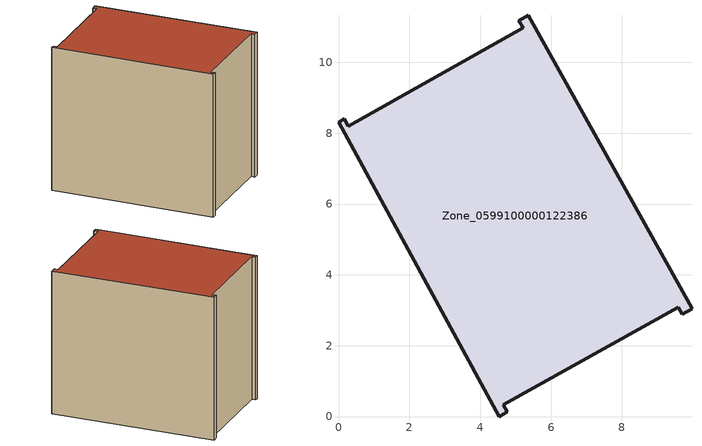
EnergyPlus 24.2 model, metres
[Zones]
Zone_0599100000122386
 floor ground (C_G): 0.28,8.2 5.21,10.97 5.09,11.17 5.36,11.32 9.98,3.05 9.7,2.89 9.59,3.09 4.65,0.33 4.77,0.13 4.54,0 0,8.31 0.17,8.4 z0
 wall outside (C_F): 4.54,0 4.77,0.13 4.65,0.33 9.59,3.09 9.7,2.89 9.98,3.05 5.36,11.32 5.09,11.17 5.21,10.97 0.28,8.2 0.17,8.4 0,8.31 4.54,0 z0:8.37
 roof outside (C_R): 0.28,8.2 0.17,8.4 0,8.31 4.54,0 4.77,0.13 4.65,0.33 9.59,3.09 9.7,2.89 9.98,3.05 5.36,11.32 5.09,11.17 5.21,10.97 z8.37
[BUILDING]
Pand.0599100000122386: North Axis=0; Terrain=City; Loads Convergence Tolerance Value=0.04; Temperature Convergence Tolerance Value=0.4; Solar Distribution=FullExterior; Maximum Number of Warmup Days=25; Minimum Number of Warmup Days=1
[Site:Location]
Rotterdam.The.Hague.AP_ZH_NLD Design_Conditions: Latitude=51.96; Longitude=4.45; Time Zone=1; Elevation=-4.5
[SITE:GROUNDTEMPERATURE:BUILDINGSURFACE]
18, 18, 18, 18, 18, 18, 18, 18, 18, 18, 18, 18
[MATERIAL] Thermal Absorptance=0.9; Solar Absorptance=0.7; Visible Absorptance=0.7
Name | Roughness | Thickness | Conductivity | Density | Specific Heat
G.TI.1965-1974 | MediumSmooth | 0.15 | 0.882353 | 540 | 1210
F.TI.1965-1974 | Rough | 0.3 | 0.697674 | 1920 | 840
R.TI.1965-1974 | MediumRough | 0.2 | 0.232558 | 1500 | 1000
[CONSTRUCTION]
C_G: G.TI.1965-1974
C_F: F.TI.1965-1974
C_R: R.TI.1965-1974
[ZONE]
Zone_0599100000122386: Type=1; Multiplier=1; Ceiling Height=Autocalculate; Volume=Autocalculate; Floor Area=autocalculate; Part of Total Floor Area=Yes
[ZONEINFILTRATION:DESIGNFLOWRATE]
Infil_Zone_0599100000122386: Zone or ZoneList or Space or SpaceList=Zone_0599100000122386; Schedule=AlwaysOn; Design Flow Rate Calculation Method=Flow/Area; Flow Rate per Floor Area=0.003; Constant Term Coefficient=1; Temperature Term Coefficient=0; Velocity Term Coefficient=0; Velocity Squared Term Coefficient=0
[HVACTEMPLATE:ZONE:IDEALLOADSAIRSYSTEM]
Zone_0599100000122386: Maximum Heating Supply Air Temperature=50; Minimum Cooling Supply Air Temperature=13; Maximum Heating Supply Air Humidity Ratio=0.0156; Minimum Cooling Supply Air Humidity Ratio=0.0077; Heating Limit=NoLimit; Cooling Limit=NoLimit; Dehumidification Control Type=ConstantSensibleHeatRatio; Cooling Sensible Heat Ratio=0.7; Dehumidification Setpoint=60; Humidification Control Type=None; Humidification Setpoint=30; Outdoor Air Method=None; Outdoor Air Flow Rate per Person=0.00944; Outdoor Air Flow Rate per Zone Floor Area=0; Outdoor Air Flow Rate per Zone=0; Demand Controlled Ventilation Type=None; Outdoor Air Economizer Type=NoEconomizer; Heat Recovery Type=None; Sensible Heat Recovery Effectiveness=0.7; Latent Heat Recovery Effectiveness=0.65
[ZONECONTROL:THERMOSTAT]
ThermostatControl_Zone_0599100000122386: Zone or ZoneList=Zone_0599100000122386; Control Type Schedule=DualSetpointControlType; Control 1=Thermostat_Zone_0599100000122386; Temperature Difference Between Cutout And Setpoint=0
[THERMOSTATSETPOINT:DUALSETPOINT]
Thermostat_Zone_0599100000122386: Heating Setpoint Temperature Schedule=HeatingSetpoint_Zone_0599100000122386; Cooling Setpoint Temperature Schedule=CoolingSetpoint_Zone_0599100000122386
[SCHEDULE:COMPACT]
HeatingSetpoint_Zone_0599100000122386: Through: 12/31, For: AllDays, Until: 24:00, 21
CoolingSetpoint_Zone_0599100000122386: Through: 12/31, For: AllDays, Until: 24:00, 24
DualSetpointControlType: Through: 12/31, For: AllDays, Until: 24:00, 4
AlwaysOn: Through: 12/31, For: AllDays, Until: 24:00, 1
